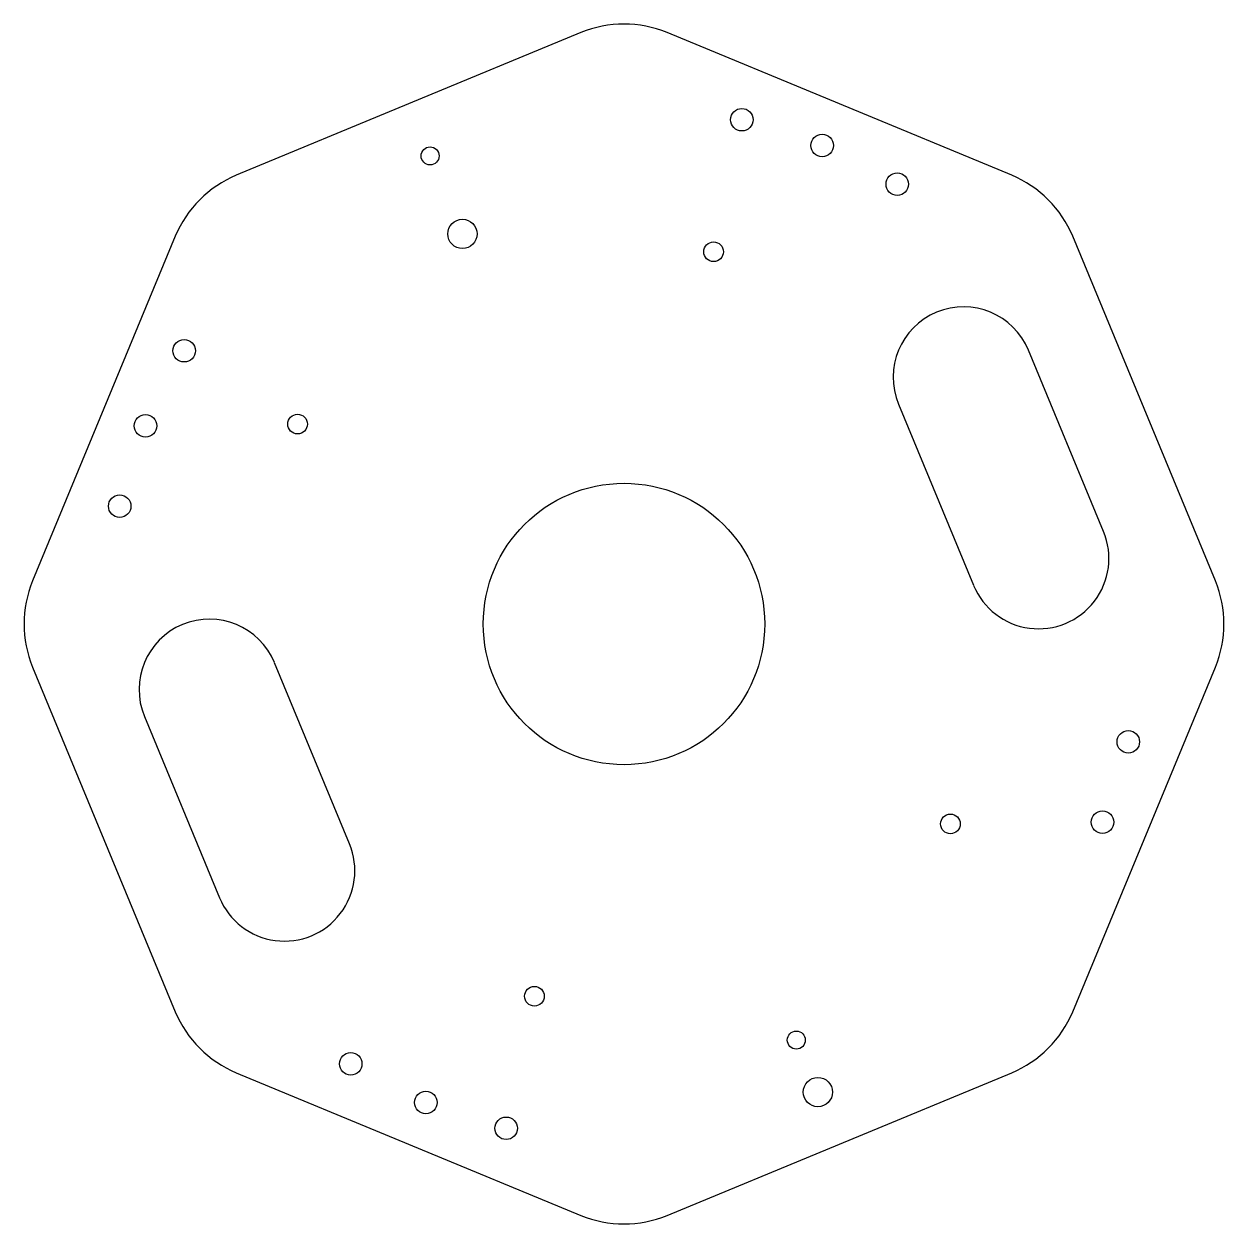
# Model space of a CAD drawing. Header units: millimetres. Extents: x -107 to 107, y -107 to 107.
import ezdxf

# ---------------------------------------------------------------- set-up
doc = ezdxf.new("R2010")
doc.units = ezdxf.units.MM

msp = doc.modelspace()

# ---------------------------------------------------------------- linework, layer by layer
at = {"color": 7, "linetype": 'Continuous', "lineweight": 25}
for p, q in [((-7.65, 105.07), (-68.88, 79.71)), ((68.88, 79.71), (7.65, 105.07)), ((-79.71, 68.88), (-105.07, 7.65)), ((105.07, 7.65), (79.71, 68.88)), ((85.19, 16.44), (71.86, 48.62)), ((48.77, 39.05), (62.1, 6.87)), ((-105.07, -7.65), (-79.71, -68.88)), ((-48.77, -39.05), (-62.1, -6.87)), ((79.71, -68.88), (105.07, -7.65)), ((-85.19, -16.44), (-71.86, -48.62)), ((-68.88, -79.71), (-7.65, -105.07)), ((7.65, -105.07), (68.88, -79.71))]:
    msp.add_line(p, q, dxfattribs=at)
for centre, radius in [((20.93, 89.59), 2), ((35.21, 85), 2), ((-34.44, 83.15), 1.6), ((48.55, 78.15), 2), ((-28.7, 69.29), 2.6), ((15.91, 66.12), 1.75), ((-78.15, 48.55), 2), ((-85, 35.21), 2), ((-58, 35.51), 1.75), ((0, 0), 25), ((-89.59, 20.93), 2), ((89.59, -20.93), 2), ((58, -35.51), 1.75), ((85, -35.21), 2), ((-15.91, -66.12), 1.75), ((30.61, -73.91), 1.6), ((-48.55, -78.15), 2), ((34.44, -83.15), 2.6), ((-35.21, -85), 2), ((-20.93, -89.59), 2)]:
    msp.add_circle(centre, radius, dxfattribs=at)
for centre, radius, start, end in [((0, 86.59), 20, 67.5, 112.5), ((-61.23, 61.23), 20, 112.5, 157.5), ((61.23, 61.23), 20, 22.5, 67.5), ((60.32, 43.84), 12.5, 22.5, 202.5), ((73.65, 11.65), 12.5, 202.5, 22.5), ((-86.59, 0), 20, 157.5, 202.5), ((86.59, 0), 20, 337.5, 22.5), ((-73.65, -11.65), 12.5, 22.5, 202.5), ((-60.32, -43.84), 12.5, 202.5, 22.5), ((-61.23, -61.23), 20, 202.5, 247.5), ((61.23, -61.23), 20, 292.5, 337.5), ((0, -86.59), 20, 247.5, 292.5)]:
    msp.add_arc(centre, radius, start, end, dxfattribs=at)

doc.saveas('drawing.dxf')
